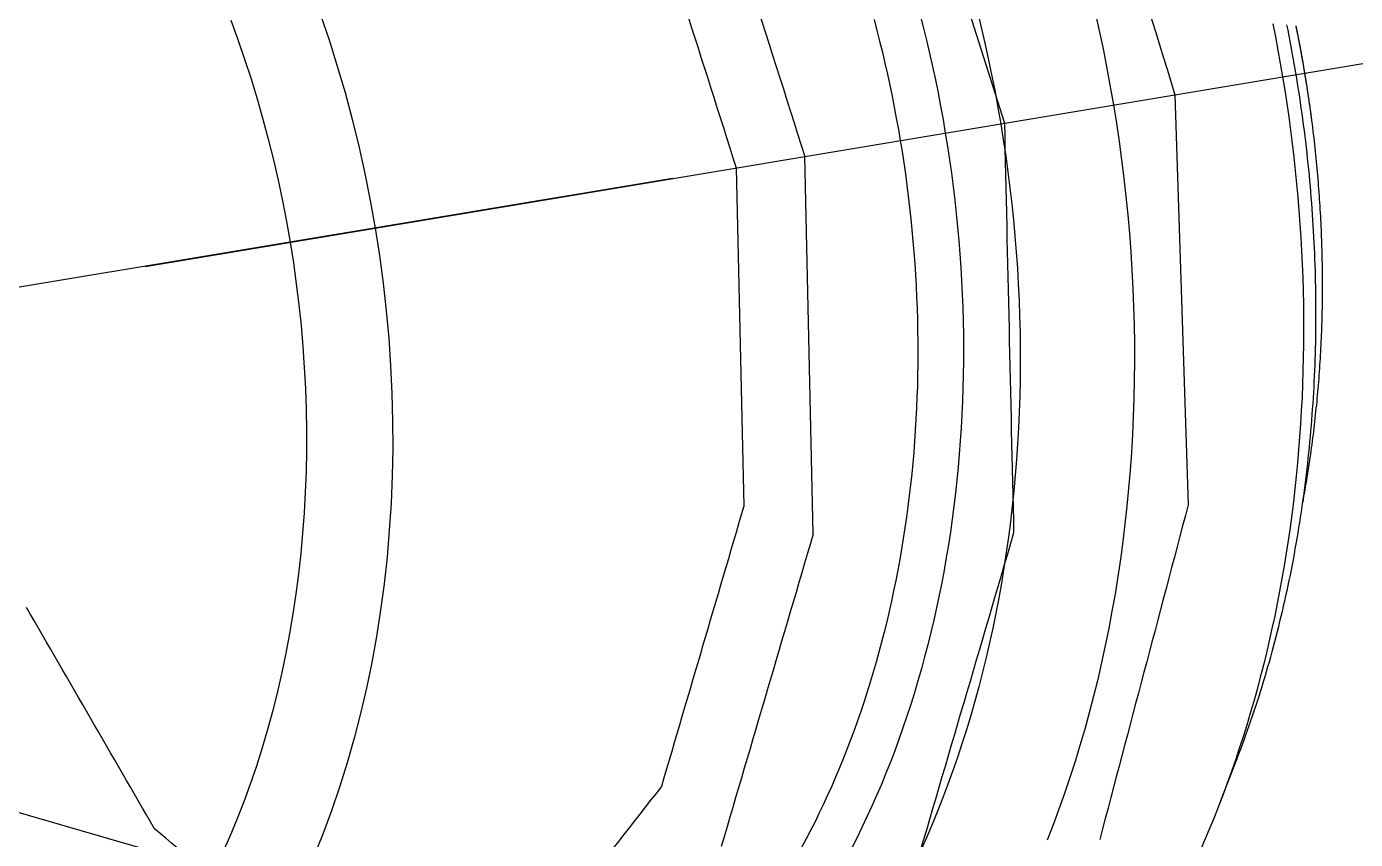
# Model space of a CAD drawing. Header units: metres. Extents: x -23 to 570, y -25 to 184.
# Drawn here: x 130.9352 to 130.97444, y 3.05954 to 3.08355 of the extents above; entities that cross this region are included whole.
import ezdxf

# ---------------------------------------------------------------- set-up
doc = ezdxf.new("R2010")
doc.units = ezdxf.units.M
doc.header["$LTSCALE"] = 0.1
doc.linetypes.add('DUPLEX SUPERIOR$0$11-DUO-ATC TORRE A$0$DASHDOT', pattern=[1, 0.5, -0.25, 0, -0.25])
doc.linetypes.add('DUPLEX SUPERIOR$0$DASHEDX2', pattern=[1.5, 1, -0.5])
for name, color, linetype in [('DUPLEX SUPERIOR$0$1', 232, 'DUPLEX SUPERIOR$0$DASHEDX2'), ('DUPLEX SUPERIOR$0$11-DUO-ATC TORRE A$0$GG-EX0210', 10, 'DUPLEX SUPERIOR$0$11-DUO-ATC TORRE A$0$DASHDOT'), ('DUPLEX SUPERIOR$0$11-DUO-ATC TORRE A$0$GG-SA0002', 2, 'Continuous'), ('DUPLEX SUPERIOR$0$4', 2, 'Continuous'), ('DUPLEX SUPERIOR$0$ARQ-HID', 7, 'Continuous'), ('DUPLEX SUPERIOR$0$ARQ-SIM', 1, 'Continuous')]:
    doc.layers.add(name, color=color, linetype=linetype)

# ---------------------------------------------------------------- blocks, each defined once
blk = doc.blocks.new('DUPLEX SUPERIOR$0$planta duplex inferior tipo 1')
at = {"layer": 'DUPLEX SUPERIOR$0$ARQ-SIM', "elevation": 0.000004}
blk.add_lwpolyline([(5.369925, 0.264908), (6.059969, 0.064908)], dxfattribs=at)
blk = doc.blocks.new('DUPLEX SUPERIOR$0$EST-LO-012-BAR-R00')
at = {"layer": 'DUPLEX SUPERIOR$0$4'}
h = blk.add_hatch(color=8, dxfattribs=at)
h.dxf.hatch_style = 1
h.paths.add_polyline_path([(-1094.500883, 35.997145), (-1113.500883, 35.997145), (-1113.500883, -14.002855), (-1094.500883, -14.002855)])
h.paths.add_polyline_path([(-786.000061, 35.997145), (-805.000061, 35.997145), (-805.000061, -14.002855), (-786.000061, -14.002855)])
h.paths.add_polyline_path([(-980.00031, -99.999277), (-993.00031, -99.999277), (-993.00031, -232), (-1239.500379, -232), (-1239.500379, -245), (-980.00031, -245)])
h.paths.add_polyline_path([(-980.00031, -396.003386), (-1239.500379, -396.003386), (-1239.500379, -409.003386), (-993.00031, -409.003386), (-993.00031, -541.004109), (-980.00031, -541.004109)])
h.paths.add_polyline_path([(-1534.999687, -396.002061), (-1547.999687, -396.002061), (-1547.999687, -566.99002), (-1534.999687, -566.99002), (-1534.999687, -458.002855), (-1532.999904, -458.002855), (-1532.999904, -445.003037), (-1534.999687, -445.003037)])
h.paths.add_polyline_path([(-2548.999343, 77.001566), (-2561.999343, 77.001566), (-2561.999343, -195.998214), (-2399.510997, -195.998214), (-2399.510997, -182.998214), (-2548.999343, -182.998214)], flags=17)
h.paths.add_polyline_path([(-2548.999822, -458.004942), (-2399.510997, -458.004942), (-2399.510997, -445.004942), (-2561.999822, -445.004942), (-2561.999822, -718.004952), (-2548.999822, -718.004952)], flags=17)
h.paths.add_polyline_path([(280.995777, -409.003386), (459.996043, -409.003386), (459.996043, -396.003386), (280.995777, -396.003386)])
h.paths.add_polyline_path([(1014.995404, -718.004952), (1027.995404, -718.004952), (1027.995404, -566.99002), (1014.995404, -566.99002)])
h.paths.add_polyline_path([(865.506331, -458.001482), (1012.995404, -458.001482), (1012.995404, -444.99002), (865.506331, -444.99002)])
h.paths.add_polyline_path([(865.506331, -196.001904), (1012.995156, -196.001904), (1012.995156, -183.00198), (865.506331, -183.00198)])
h.paths.add_polyline_path([(1014.995156, -74.001904), (1027.995156, -74.001904), (1027.995156, 77.000887), (1014.995156, 77.000887)])
h.paths.add_polyline_path([(280.995777, -245), (459.996043, -245), (459.996043, -232.000209), (280.995777, -232.000209)])
h.paths.add_polyline_path([(-57.501936, -245), (0, -245), (0, -225.996934), (-57.501936, -225.996934)])
h.paths.add_polyline_path([(-980.00031, -245), (-801.000061, -245), (-801.000061, -232), (-980.00031, -232)])
h.paths.add_polyline_path([(-980.00031, -409.003177), (-801.000061, -409.003177), (-801.000061, -395.999165), (-980.00031, -395.999165)])
h.paths.add_polyline_path([(-1547.999687, -74.000884), (-1534.999687, -74.000884), (-1534.999687, 77.000932), (-1547.999687, 77.000932)])
h.paths.add_polyline_path([(-1532.999687, -196.000349), (-1385.510847, -196.000349), (-1385.510847, -183.000531), (-1532.999687, -183.000531)])
h.paths.add_polyline_path([(-1547.999904, -718.004976), (-1534.999687, -718.004976), (-1534.999687, -566.99002), (-1547.999904, -566.99002)])
h.paths.add_polyline_path([(-1532.999904, -458.002855), (-1385.510832, -458.002855), (-1385.510832, -445.003037), (-1532.999904, -445.003037)])
h.paths.add_polyline_path([(-1548.000663, -396.002061), (-2253.500545, -396.002061), (-2253.500545, -409.001685), (-2008.001965, -409.001685), (-2008.001965, -540.996579), (-1995.001777, -540.996579), (-1995.001777, -409.00183), (-1548.000663, -409.00183)])
h.paths.add_polyline_path([(1245.999783, -327.001694), (1689.007686, -327.001694), (1689.007686, -314.001694), (1245.999783, -314.001694)])
h.paths.add_polyline_path([(-249.004459, -245.001553), (-236.004459, -245.001553), (-236.004459, -0.001553), (-249.004459, -0.001553)])
h.paths.add_polyline_path([(-1548.000446, -245.001325), (-1548.000446, -232.001024), (-1995.001965, -232.001024), (-1995.001965, -100.000624), (-2008.001965, -100.000624), (-2008.001965, -232.001325), (-2253.500545, -232.001325), (-2253.500545, -245.001325)])
h.paths.add_polyline_path([(-3223.007243, -327.001694), (-2779.99934, -327.001694), (-2779.99934, -314.001694), (-3223.007243, -314.001694)])
h.paths.add_polyline_path([(1015.01125, -327.001694), (1155.51125, -327.001694), (1155.51125, -314.001694), (1015.01125, -314.001694)])
h.paths.add_polyline_path([(-2689.510807, -327.001694), (-2549.010807, -327.001694), (-2549.010807, -314.001694), (-2689.510807, -314.001694)])
h.paths.add_polyline_path([(-3223.007243, -72.001699), (-3208.007243, -72.001699), (-3208.007243, -42.001699), (-3223.007243, -42.001699)])
h.paths.add_polyline_path([(-2962.007243, -72.001699), (-2947.007243, -72.001699), (-2947.007243, -42.001699), (-2962.007243, -42.001699)])
h.paths.add_polyline_path([(1413.007686, -72.001699), (1428.007686, -72.001699), (1428.007686, -42.001699), (1413.007686, -42.001699)])
h.paths.add_polyline_path([(1674.007686, -72.001699), (1689.007686, -72.001699), (1689.007686, -42.001699), (1674.007686, -42.001699)])
h.paths.add_polyline_path([(-3223.007243, -599.001687), (-3208.007243, -599.001687), (-3208.007243, -569.001687), (-3223.007243, -569.001687)])
h.paths.add_polyline_path([(-2962.007243, -599.001687), (-2947.007243, -599.001687), (-2947.007243, -569.001687), (-2962.007243, -569.001687)])
h.paths.add_polyline_path([(1413.007686, -599.001687), (1428.007686, -599.001687), (1428.007686, -569.001687), (1413.007686, -569.001687)])
h.paths.add_polyline_path([(1674.007686, -599.001687), (1689.007686, -599.001687), (1689.007686, -569.001687), (1674.007686, -569.001687)])
edge = h.paths.add_edge_path()
edge.add_line((-2399.510997, -445.004942), (-2561.999822, -445.004942))
edge.add_line((-2561.999822, -445.004942), (-2561.999822, -718.004952))
edge.add_line((-2561.999822, -718.004952), (-2548.999822, -718.004952))
edge.add_line((-2548.999822, -718.004952), (-2548.999822, -458.004942))
edge.add_line((-2548.999822, -458.004942), (-2399.510997, -458.004942))
edge.add_line((-2399.510997, -458.004942), (-2399.510997, -445.005172))
edge.add_line((-2561.999343, 77.001566), (-2561.999343, -195.998214))
edge.add_line((-2561.999343, -195.998214), (-2399.510997, -195.998214))
edge.add_line((-2399.510997, -195.998214), (-2399.510997, -182.998214))
edge.add_line((-2399.510997, -182.998214), (-2548.999343, -182.998214))
edge.add_line((-2548.999343, -182.998214), (-2548.999343, 77.001566))
edge.add_line((-2548.999343, 77.001566), (-2561.999822, 77.001566))
h.paths.add_polyline_path([(-1109.165788, -62.830897), (-1109.165788, -3.910365), (-1132.141572, -3.910365), (-1132.141572, -62.830897)], flags=9)
blk = doc.blocks.new('DUPLEX SUPERIOR$0$11-DUO-ATC TORRE A$0$Junção-invertida-Ji100x50l')
at = {"layer": 'DUPLEX SUPERIOR$0$11-DUO-ATC TORRE A$0$GG-EX0210'}
blk.add_line((0, 0.096301, -0.096301), (0, 0), dxfattribs=at)
at = {"layer": 'DUPLEX SUPERIOR$0$11-DUO-ATC TORRE A$0$GG-SA0002'}
for p, q in [((-0.004345, 0.114971), (-0.004446, 0.114959)), ((-0.004245, 0.114982), (-0.004345, 0.114971)), ((-0.004145, 0.114993), (-0.004245, 0.114982)), ((-0.004045, 0.115004), (-0.004145, 0.114993)), ((-0.003944, 0.115015), (-0.004045, 0.115004)), ((-0.003844, 0.115025), (-0.003944, 0.115015)), ((-0.003743, 0.115035), (-0.003844, 0.115025)), ((-0.003643, 0.115044), (-0.003743, 0.115035)), ((-0.003542, 0.115054), (-0.003643, 0.115044)), ((-0.003441, 0.115063), (-0.003542, 0.115054)), ((-0.003341, 0.115072), (-0.003441, 0.115063)), ((-0.00324, 0.115081), (-0.003341, 0.115072)), ((-0.003139, 0.115089), (-0.00324, 0.115081)), ((-0.003038, 0.115097), (-0.003139, 0.115089)), ((-0.002938, 0.115105), (-0.003038, 0.115097)), ((-0.002837, 0.115113), (-0.002938, 0.115105)), ((-0.002736, 0.11512), (-0.002837, 0.115113)), ((-0.002635, 0.115127), (-0.002736, 0.11512)), ((-0.002534, 0.115134), (-0.002635, 0.115127)), ((-0.002433, 0.11514), (-0.002534, 0.115134)), ((-0.002331, 0.115147), (-0.002433, 0.11514)), ((-0.00223, 0.115153), (-0.002331, 0.115147)), ((-0.002129, 0.115159), (-0.00223, 0.115153)), ((-0.002028, 0.115164), (-0.002129, 0.115159)), ((-0.001927, 0.115169), (-0.002028, 0.115164)), ((-0.001825, 0.115174), (-0.001927, 0.115169)), ((-0.001724, 0.115179), (-0.001825, 0.115174)), ((-0.001623, 0.115183), (-0.001724, 0.115179)), ((-0.001522, 0.115187), (-0.001623, 0.115183)), ((-0.00142, 0.115191), (-0.001522, 0.115187)), ((-0.001319, 0.115195), (-0.00142, 0.115191)), ((-0.001348, 0.115194), (-0.001373, 0.115193)), ((-0.001337, 0.115194), (-0.001348, 0.115194)), ((-0.001327, 0.115195), (-0.001337, 0.115194)), ((-0.001306, 0.115195), (-0.001327, 0.115195)), ((-0.001217, 0.115198), (-0.001319, 0.115195)), ((-0.001295, 0.115196), (-0.001306, 0.115195)), ((-0.001274, 0.115196), (-0.001295, 0.115196)), ((-0.001264, 0.115197), (-0.001274, 0.115196)), ((-0.001243, 0.115197), (-0.001264, 0.115197)), ((-0.001232, 0.115198), (-0.001243, 0.115197)), ((-0.001211, 0.115198), (-0.001232, 0.115198)), ((-0.001116, 0.115201), (-0.001217, 0.115198)), ((-0.001201, 0.115199), (-0.001211, 0.115198)), ((-0.00118, 0.115199), (-0.001201, 0.115199)), ((-0.001169, 0.1152), (-0.00118, 0.115199)), ((-0.001148, 0.1152), (-0.001169, 0.1152)), ((-0.001137, 0.115201), (-0.001148, 0.1152)), ((-0.001116, 0.115201), (-0.001137, 0.115201)), ((-0.001015, 0.115204), (-0.001116, 0.115201)), ((-0.001106, 0.115202), (-0.001116, 0.115201)), ((-0.001085, 0.115202), (-0.001106, 0.115202)), ((-0.001074, 0.115203), (-0.001085, 0.115202)), ((-0.001053, 0.115203), (-0.001074, 0.115203)), ((-0.001043, 0.115204), (-0.001053, 0.115203)), ((-0.001011, 0.115204), (-0.001043, 0.115204)), ((-0.000913, 0.115207), (-0.001015, 0.115204)), ((-0.001001, 0.115205), (-0.001011, 0.115204)), ((-0.000969, 0.115205), (-0.001001, 0.115205)), ((-0.000958, 0.115206), (-0.000969, 0.115205)), ((-0.000937, 0.115206), (-0.000958, 0.115206)), ((-0.000927, 0.115207), (-0.000937, 0.115206)), ((-0.000895, 0.115207), (-0.000927, 0.115207)), ((-0.000812, 0.115209), (-0.000913, 0.115207)), ((-0.000885, 0.115208), (-0.000895, 0.115207)), ((-0.000843, 0.115208), (-0.000885, 0.115208)), ((-0.000832, 0.115209), (-0.000843, 0.115208)), ((-0.000801, 0.115209), (-0.000832, 0.115209)), ((-0.00071, 0.115211), (-0.000812, 0.115209)), ((-0.00079, 0.11521), (-0.000801, 0.115209)), ((-0.000748, 0.11521), (-0.00079, 0.11521)), ((-0.000737, 0.115211), (-0.000748, 0.11521)), ((-0.000695, 0.115211), (-0.000737, 0.115211)), ((-0.000609, 0.115213), (-0.00071, 0.115211)), ((-0.000685, 0.115212), (-0.000695, 0.115211)), ((-0.000643, 0.115212), (-0.000685, 0.115212)), ((-0.000632, 0.115213), (-0.000643, 0.115212)), ((-0.000579, 0.115213), (-0.000632, 0.115213)), ((-0.000507, 0.115214), (-0.000609, 0.115213)), ((-0.000569, 0.115214), (-0.000579, 0.115213)), ((-0.000506, 0.115214), (-0.000569, 0.115214)), ((-0.000406, 0.115215), (-0.000507, 0.115214)), ((-0.000495, 0.115215), (-0.000506, 0.115214)), ((-0.000432, 0.115215), (-0.000495, 0.115215)), ((-0.000421, 0.115216), (-0.000432, 0.115215)), ((-0.000327, 0.115216), (-0.000421, 0.115216)), ((-0.000304, 0.115216), (-0.000406, 0.115215)), ((-0.000316, 0.115217), (-0.000327, 0.115216)), ((0.000316, 0.115217), (-0.000316, 0.115217)), ((-0.000203, 0.115217), (-0.000304, 0.115216)), ((-0.000169, 0.115218), (-0.000179, 0.115217)), ((0.000169, 0.115218), (-0.000169, 0.115218)), ((0.000179, 0.115217), (0.000169, 0.115218)), ((0.000304, 0.115216), (0.000203, 0.115217)), ((0.000406, 0.115215), (0.000304, 0.115216)), ((0.000327, 0.115216), (0.000316, 0.115217)), ((0.000421, 0.115216), (0.000327, 0.115216)), ((0.000507, 0.115214), (0.000406, 0.115215)), ((0.000432, 0.115215), (0.000421, 0.115216)), ((0.000495, 0.115215), (0.000432, 0.115215)), ((0.000506, 0.115214), (0.000495, 0.115215)), ((0.000569, 0.115214), (0.000506, 0.115214)), ((0.000609, 0.115213), (0.000507, 0.115214)), ((0.000579, 0.115213), (0.000569, 0.115214)), ((0.000632, 0.115213), (0.000579, 0.115213)), ((0.00071, 0.115211), (0.000609, 0.115213)), ((0.000643, 0.115212), (0.000632, 0.115213)), ((0.000685, 0.115212), (0.000643, 0.115212)), ((0.000695, 0.115211), (0.000685, 0.115212)), ((0.000737, 0.115211), (0.000695, 0.115211)), ((0.000812, 0.115209), (0.00071, 0.115211)), ((0.000748, 0.11521), (0.000737, 0.115211)), ((0.00079, 0.11521), (0.000748, 0.11521)), ((0.000801, 0.115209), (0.00079, 0.11521)), ((0.000832, 0.115209), (0.000801, 0.115209)), ((0.000913, 0.115207), (0.000812, 0.115209)), ((0.000843, 0.115208), (0.000832, 0.115209)), ((0.000885, 0.115208), (0.000843, 0.115208)), ((0.000895, 0.115207), (0.000885, 0.115208)), ((0.000927, 0.115207), (0.000895, 0.115207)), ((0.001015, 0.115204), (0.000913, 0.115207)), ((0.000937, 0.115206), (0.000927, 0.115207)), ((0.000958, 0.115206), (0.000937, 0.115206)), ((0.000969, 0.115205), (0.000958, 0.115206)), ((0.001001, 0.115205), (0.000969, 0.115205)), ((0.001011, 0.115204), (0.001001, 0.115205)), ((0.001043, 0.115204), (0.001011, 0.115204)), ((0.001116, 0.115201), (0.001015, 0.115204)), ((0.001053, 0.115203), (0.001043, 0.115204)), ((0.001074, 0.115203), (0.001053, 0.115203)), ((0.001085, 0.115202), (0.001074, 0.115203)), ((0.001106, 0.115202), (0.001085, 0.115202)), ((0.001116, 0.115201), (0.001106, 0.115202)), ((0.001217, 0.115198), (0.001116, 0.115201)), ((0.001137, 0.115201), (0.001116, 0.115201)), ((0.001148, 0.1152), (0.001137, 0.115201)), ((0.001169, 0.1152), (0.001148, 0.1152)), ((0.00118, 0.115199), (0.001169, 0.1152)), ((0.001201, 0.115199), (0.00118, 0.115199)), ((0.001211, 0.115198), (0.001201, 0.115199)), ((0.001232, 0.115198), (0.001211, 0.115198)), ((0.001319, 0.115195), (0.001217, 0.115198)), ((0.001243, 0.115197), (0.001232, 0.115198)), ((0.001264, 0.115197), (0.001243, 0.115197)), ((0.001274, 0.115196), (0.001264, 0.115197)), ((0.001295, 0.115196), (0.001274, 0.115196)), ((0.001306, 0.115195), (0.001295, 0.115196)), ((0.001327, 0.115195), (0.001306, 0.115195)), ((0.00142, 0.115191), (0.001319, 0.115195)), ((0.001337, 0.115194), (0.001327, 0.115195)), ((0.001348, 0.115194), (0.001337, 0.115194)), ((0.001348, 0.115194), (0.001373, 0.115193)), ((-0.006926, 0.114585), (-0.007024, 0.114566)), ((-0.006828, 0.114603), (-0.006926, 0.114585)), ((-0.00673, 0.114621), (-0.006828, 0.114603)), ((-0.006631, 0.114638), (-0.00673, 0.114621)), ((-0.006533, 0.114656), (-0.006631, 0.114638)), ((-0.006434, 0.114673), (-0.006533, 0.114656)), ((-0.006335, 0.114689), (-0.006434, 0.114673)), ((-0.006237, 0.114706), (-0.006335, 0.114689)), ((-0.006138, 0.114722), (-0.006237, 0.114706)), ((-0.006039, 0.114738), (-0.006138, 0.114722)), ((-0.00594, 0.114754), (-0.006039, 0.114738)), ((-0.005841, 0.11477), (-0.00594, 0.114754)), ((-0.005742, 0.114785), (-0.005841, 0.11477)), ((-0.005635, 0.114585), (-0.005798, 0.114563)), ((-0.005642, 0.1148), (-0.005742, 0.114785)), ((-0.005543, 0.114815), (-0.005642, 0.1148)), ((-0.005471, 0.114607), (-0.005635, 0.114585)), ((-0.005444, 0.114829), (-0.005543, 0.114815)), ((-0.005307, 0.114627), (-0.005471, 0.114607)), ((-0.005344, 0.114843), (-0.005444, 0.114829)), ((-0.005245, 0.114857), (-0.005344, 0.114843)), ((-0.005142, 0.114648), (-0.005307, 0.114627)), ((-0.005145, 0.114871), (-0.005245, 0.114857)), ((-0.005045, 0.114884), (-0.005145, 0.114871)), ((-0.004978, 0.114667), (-0.005142, 0.114648)), ((-0.004946, 0.114897), (-0.005045, 0.114884)), ((-0.004814, 0.114686), (-0.004978, 0.114667)), ((-0.004846, 0.11491), (-0.004946, 0.114897)), ((-0.004746, 0.114923), (-0.004846, 0.11491)), ((-0.004649, 0.114704), (-0.004814, 0.114686)), ((-0.004646, 0.114935), (-0.004746, 0.114923)), ((-0.004484, 0.114722), (-0.004649, 0.114704)), ((-0.004546, 0.114947), (-0.004646, 0.114935)), ((-0.004446, 0.114959), (-0.004546, 0.114947)), ((-0.004319, 0.114739), (-0.004484, 0.114722)), ((-0.004154, 0.114755), (-0.004319, 0.114739)), ((-0.003989, 0.114771), (-0.004154, 0.114755)), ((-0.003824, 0.114786), (-0.003989, 0.114771)), ((-0.003658, 0.1148), (-0.003824, 0.114786)), ((-0.003493, 0.114814), (-0.003658, 0.1148)), ((-0.003327, 0.114827), (-0.003493, 0.114814)), ((-0.003161, 0.114839), (-0.003327, 0.114827)), ((-0.002995, 0.114851), (-0.003161, 0.114839)), ((-0.002829, 0.114862), (-0.002995, 0.114851)), ((-0.002663, 0.114873), (-0.002829, 0.114862)), ((-0.002497, 0.114883), (-0.002663, 0.114873)), ((-0.002331, 0.114892), (-0.002497, 0.114883)), ((-0.002165, 0.114901), (-0.002331, 0.114892)), ((-0.001999, 0.114909), (-0.002165, 0.114901)), ((-0.001832, 0.114916), (-0.001999, 0.114909)), ((-0.001666, 0.114923), (-0.001832, 0.114916)), ((-0.001499, 0.114929), (-0.001666, 0.114923)), ((-0.001333, 0.114934), (-0.001499, 0.114929)), ((-0.001166, 0.114939), (-0.001333, 0.114934)), ((-0.001, 0.114943), (-0.001166, 0.114939)), ((-0.000833, 0.114947), (-0.001, 0.114943)), ((-0.000667, 0.11495), (-0.000833, 0.114947)), ((-0.0005, 0.114952), (-0.000667, 0.11495)), ((-0.000333, 0.114954), (-0.0005, 0.114952)), ((-0.000167, 0.114955), (-0.000333, 0.114954)), ((0.000167, 0.114955), (-0.000167, 0.114955)), ((0.000333, 0.114954), (0.000167, 0.114955)), ((0.0005, 0.114952), (0.000333, 0.114954)), ((0.000667, 0.11495), (0.0005, 0.114952)), ((0.000833, 0.114947), (0.000667, 0.11495)), ((0.001, 0.114943), (0.000833, 0.114947)), ((0.001166, 0.114939), (0.001, 0.114943)), ((0.001333, 0.114934), (0.001166, 0.114939)), ((0.001499, 0.114929), (0.001333, 0.114934)), ((-0.008772, 0.114192), (-0.008868, 0.114169)), ((-0.008676, 0.114215), (-0.008772, 0.114192)), ((-0.00858, 0.114237), (-0.008676, 0.114215)), ((-0.008483, 0.11426), (-0.00858, 0.114237)), ((-0.008387, 0.114282), (-0.008483, 0.11426)), ((-0.00829, 0.114304), (-0.008387, 0.114282)), ((-0.008193, 0.114326), (-0.00829, 0.114304)), ((-0.008071, 0.11419), (-0.008231, 0.114159)), ((-0.008097, 0.114347), (-0.008193, 0.114326)), ((-0.008, 0.114368), (-0.008097, 0.114347)), ((-0.00791, 0.114221), (-0.008071, 0.11419)), ((-0.007903, 0.114389), (-0.008, 0.114368)), ((-0.007749, 0.114251), (-0.00791, 0.114221)), ((-0.007805, 0.11441), (-0.007903, 0.114389)), ((-0.007708, 0.11443), (-0.007805, 0.11441)), ((-0.007587, 0.11428), (-0.007749, 0.114251)), ((-0.007611, 0.114451), (-0.007708, 0.11443)), ((-0.007513, 0.114471), (-0.007611, 0.114451)), ((-0.007426, 0.114309), (-0.007587, 0.11428)), ((-0.007416, 0.11449), (-0.007513, 0.114471)), ((-0.007264, 0.114337), (-0.007426, 0.114309)), ((-0.007318, 0.11451), (-0.007416, 0.11449)), ((-0.00722, 0.114529), (-0.007318, 0.11451)), ((-0.007102, 0.114365), (-0.007264, 0.114337)), ((-0.007122, 0.114548), (-0.00722, 0.114529)), ((-0.007024, 0.114566), (-0.007122, 0.114548)), ((-0.00694, 0.114392), (-0.007102, 0.114365)), ((-0.006777, 0.114418), (-0.00694, 0.114392)), ((-0.006615, 0.114444), (-0.006777, 0.114418)), ((-0.006452, 0.114469), (-0.006615, 0.114444)), ((-0.006289, 0.114494), (-0.006452, 0.114469)), ((-0.006125, 0.114518), (-0.006289, 0.114494)), ((-0.005962, 0.114541), (-0.006125, 0.114518)), ((-0.005798, 0.114563), (-0.005962, 0.114541)), ((-0.005556, 0.114219), (-0.005949, 0.114169)), ((-0.005163, 0.114266), (-0.005556, 0.114219)), ((-0.004769, 0.114309), (-0.005163, 0.114266)), ((-0.004374, 0.114348), (-0.004769, 0.114309)), ((-0.003978, 0.114385), (-0.004374, 0.114348)), ((-0.003582, 0.114418), (-0.003978, 0.114385)), ((-0.003186, 0.114447), (-0.003582, 0.114418)), ((-0.002788, 0.114473), (-0.003186, 0.114447)), ((-0.002391, 0.114495), (-0.002788, 0.114473)), ((-0.001993, 0.114514), (-0.002391, 0.114495)), ((-0.001595, 0.11453), (-0.001993, 0.114514)), ((-0.001196, 0.114542), (-0.001595, 0.11453)), ((-0.000798, 0.114551), (-0.001196, 0.114542)), ((-0.000399, 0.114556), (-0.000798, 0.114551)), ((0, 0.114558), (-0.000399, 0.114556)), ((0.000399, 0.114556), (0, 0.114558)), ((0.000798, 0.114551), (0.000399, 0.114556)), ((0.001196, 0.114542), (0.000798, 0.114551)), ((0.001595, 0.11453), (0.001196, 0.114542)), ((-0.010293, 0.11379), (-0.010387, 0.113763)), ((-0.010199, 0.113817), (-0.010293, 0.11379)), ((-0.010105, 0.113844), (-0.010199, 0.113817)), ((-0.010011, 0.11387), (-0.010105, 0.113844)), ((-0.009916, 0.113896), (-0.010011, 0.11387)), ((-0.009824, 0.113811), (-0.009982, 0.113773)), ((-0.009821, 0.113922), (-0.009916, 0.113896)), ((-0.009666, 0.113849), (-0.009824, 0.113811)), ((-0.009727, 0.113948), (-0.009821, 0.113922)), ((-0.009632, 0.113974), (-0.009727, 0.113948)), ((-0.009508, 0.113886), (-0.009666, 0.113849)), ((-0.009537, 0.113999), (-0.009632, 0.113974)), ((-0.009442, 0.114024), (-0.009537, 0.113999)), ((-0.009349, 0.113922), (-0.009508, 0.113886)), ((-0.009346, 0.114049), (-0.009442, 0.114024)), ((-0.00919, 0.113958), (-0.009349, 0.113922)), ((-0.009251, 0.114073), (-0.009346, 0.114049)), ((-0.009156, 0.114097), (-0.009251, 0.114073)), ((-0.009031, 0.113993), (-0.00919, 0.113958)), ((-0.00906, 0.114121), (-0.009156, 0.114097)), ((-0.008964, 0.114145), (-0.00906, 0.114121)), ((-0.008872, 0.114027), (-0.009031, 0.113993)), ((-0.008868, 0.114169), (-0.008964, 0.114145)), ((-0.008712, 0.114061), (-0.008872, 0.114027)), ((-0.008552, 0.114094), (-0.008712, 0.114061)), ((-0.008283, 0.113799), (-0.008668, 0.113725)), ((-0.008392, 0.114127), (-0.008552, 0.114094)), ((-0.008231, 0.114159), (-0.008392, 0.114127)), ((-0.007897, 0.113869), (-0.008283, 0.113799)), ((-0.007509, 0.113936), (-0.007897, 0.113869)), ((-0.007121, 0.113999), (-0.007509, 0.113936)), ((-0.006731, 0.114059), (-0.007121, 0.113999)), ((-0.00634, 0.114116), (-0.006731, 0.114059)), ((-0.005949, 0.114169), (-0.00634, 0.114116)), ((-0.011502, 0.113417), (-0.011594, 0.113386)), ((-0.011387, 0.113403), (-0.011542, 0.113359)), ((-0.01141, 0.113447), (-0.011502, 0.113417)), ((-0.011318, 0.113477), (-0.01141, 0.113447)), ((-0.011233, 0.113447), (-0.011387, 0.113403)), ((-0.011225, 0.113507), (-0.011318, 0.113477)), ((-0.011077, 0.11349), (-0.011233, 0.113447)), ((-0.011133, 0.113536), (-0.011225, 0.113507)), ((-0.01104, 0.113565), (-0.011133, 0.113536)), ((-0.010922, 0.113532), (-0.011077, 0.11349)), ((-0.010947, 0.113594), (-0.01104, 0.113565)), ((-0.010854, 0.113623), (-0.010947, 0.113594)), ((-0.010766, 0.113574), (-0.010922, 0.113532)), ((-0.010761, 0.113651), (-0.010854, 0.113623)), ((-0.01061, 0.113615), (-0.010766, 0.113574)), ((-0.010668, 0.11368), (-0.010761, 0.113651)), ((-0.010574, 0.113707), (-0.010668, 0.11368)), ((-0.010453, 0.113655), (-0.01061, 0.113615)), ((-0.010481, 0.113735), (-0.010574, 0.113707)), ((-0.010195, 0.113398), (-0.010573, 0.113308)), ((-0.010387, 0.113763), (-0.010481, 0.113735)), ((-0.010296, 0.113695), (-0.010453, 0.113655)), ((-0.010139, 0.113735), (-0.010296, 0.113695)), ((-0.009815, 0.113484), (-0.010195, 0.113398)), ((-0.009982, 0.113773), (-0.010139, 0.113735)), ((-0.009434, 0.113568), (-0.009815, 0.113484)), ((-0.009052, 0.113648), (-0.009434, 0.113568)), ((-0.008668, 0.113725), (-0.009052, 0.113648)), ((-0.012614, 0.113034), (-0.012766, 0.112985)), ((-0.012462, 0.113082), (-0.012614, 0.113034)), ((-0.012414, 0.113102), (-0.012504, 0.113069)), ((-0.01231, 0.11313), (-0.012462, 0.113082)), ((-0.012324, 0.113134), (-0.012414, 0.113102)), ((-0.012233, 0.113167), (-0.012324, 0.113134)), ((-0.012157, 0.113177), (-0.01231, 0.11313)), ((-0.012142, 0.113199), (-0.012233, 0.113167)), ((-0.012004, 0.113223), (-0.012157, 0.113177)), ((-0.012051, 0.113231), (-0.012142, 0.113199)), ((-0.011697, 0.113018), (-0.012068, 0.112915)), ((-0.01196, 0.113262), (-0.012051, 0.113231)), ((-0.01185, 0.113269), (-0.012004, 0.113223)), ((-0.011869, 0.113294), (-0.01196, 0.113262)), ((-0.011777, 0.113325), (-0.011869, 0.113294)), ((-0.011696, 0.113315), (-0.01185, 0.113269)), ((-0.011686, 0.113356), (-0.011777, 0.113325)), ((-0.011324, 0.113118), (-0.011697, 0.113018)), ((-0.011542, 0.113359), (-0.011696, 0.113315)), ((-0.011594, 0.113386), (-0.011686, 0.113356)), ((-0.010949, 0.113214), (-0.011324, 0.113118)), ((-0.010573, 0.113308), (-0.010949, 0.113214)), ((-0.013817, 0.112627), (-0.013966, 0.112574)), ((-0.013668, 0.11268), (-0.013817, 0.112627)), ((-0.013519, 0.112733), (-0.013668, 0.11268)), ((-0.013369, 0.112784), (-0.013519, 0.112733)), ((-0.013219, 0.112835), (-0.013369, 0.112784)), ((-0.013068, 0.112886), (-0.013219, 0.112835)), ((-0.012805, 0.112699), (-0.01317, 0.112586)), ((-0.012917, 0.112936), (-0.013068, 0.112886)), ((-0.012766, 0.112985), (-0.012917, 0.112936)), ((-0.012437, 0.112808), (-0.012805, 0.112699)), ((-0.012068, 0.112915), (-0.012437, 0.112808)), ((-0.014848, 0.112242), (-0.014994, 0.112184)), ((-0.014702, 0.112298), (-0.014848, 0.112242)), ((-0.014556, 0.112355), (-0.014702, 0.112298)), ((-0.014255, 0.112229), (-0.014612, 0.112104)), ((-0.014409, 0.11241), (-0.014556, 0.112355)), ((-0.014262, 0.112465), (-0.014409, 0.11241)), ((-0.014114, 0.11252), (-0.014262, 0.112465)), ((-0.013895, 0.112351), (-0.014255, 0.112229)), ((-0.013966, 0.112574), (-0.014114, 0.11252)), ((-0.013534, 0.11247), (-0.013895, 0.112351)), ((-0.01317, 0.112586), (-0.013534, 0.11247)), ((-0.015858, 0.111828), (-0.016, 0.111767)), ((-0.015715, 0.111889), (-0.015858, 0.111828)), ((-0.015572, 0.111949), (-0.015715, 0.111889)), ((-0.01532, 0.111844), (-0.015671, 0.11171)), ((-0.015428, 0.112009), (-0.015572, 0.111949)), ((-0.015284, 0.112068), (-0.015428, 0.112009)), ((-0.014967, 0.111975), (-0.01532, 0.111844)), ((-0.015139, 0.112126), (-0.015284, 0.112068)), ((-0.014994, 0.112184), (-0.015139, 0.112126)), ((-0.014612, 0.112104), (-0.014967, 0.111975)), ((-0.016705, 0.111452), (-0.016845, 0.111388)), ((-0.016365, 0.111432), (-0.016708, 0.111288)), ((-0.016565, 0.111516), (-0.016705, 0.111452)), ((-0.016425, 0.11158), (-0.016565, 0.111516)), ((-0.016284, 0.111643), (-0.016425, 0.11158)), ((-0.016019, 0.111572), (-0.016365, 0.111432)), ((-0.016142, 0.111705), (-0.016284, 0.111643)), ((-0.016, 0.111767), (-0.016142, 0.111705)), ((-0.015671, 0.11171), (-0.016019, 0.111572)), ((-0.017534, 0.111057), (-0.017671, 0.11099)), ((-0.017398, 0.111125), (-0.017534, 0.111057)), ((-0.01726, 0.111191), (-0.017398, 0.111125)), ((-0.017049, 0.111142), (-0.017387, 0.110992)), ((-0.017122, 0.111257), (-0.01726, 0.111191)), ((-0.016984, 0.111323), (-0.017122, 0.111257)), ((-0.016708, 0.111288), (-0.017049, 0.111142)), ((-0.016845, 0.111388), (-0.016984, 0.111323)), ((-0.018056, 0.110685), (-0.018386, 0.110526)), ((-0.018211, 0.110714), (-0.018345, 0.110643)), ((-0.018077, 0.110784), (-0.018211, 0.110714)), ((-0.017942, 0.110853), (-0.018077, 0.110784)), ((-0.017723, 0.11084), (-0.018056, 0.110685)), ((-0.017807, 0.110922), (-0.017942, 0.110853)), ((-0.017671, 0.11099), (-0.017807, 0.110922)), ((-0.017387, 0.110992), (-0.017723, 0.11084)), ((-0.019006, 0.110284), (-0.019136, 0.110211)), ((-0.018714, 0.110365), (-0.019038, 0.110202)), ((-0.018875, 0.110357), (-0.019006, 0.110284)), ((-0.018743, 0.110429), (-0.018875, 0.110357)), ((-0.018611, 0.110501), (-0.018743, 0.110429)), ((-0.018386, 0.110526), (-0.018714, 0.110365)), ((-0.018478, 0.110573), (-0.018611, 0.110501)), ((-0.018345, 0.110643), (-0.018478, 0.110573)), ((-0.019653, 0.109913), (-0.020841, 0.10921)), ((-0.019679, 0.109866), (-0.019995, 0.109694)), ((-0.01936, 0.110035), (-0.019679, 0.109866)), ((-0.019524, 0.109988), (-0.019653, 0.109913)), ((-0.019396, 0.110063), (-0.019524, 0.109988)), ((-0.019266, 0.110137), (-0.019396, 0.110063)), ((-0.019038, 0.110202), (-0.01936, 0.110035)), ((-0.019136, 0.110211), (-0.019266, 0.110137)), ((-0.020308, 0.109519), (-0.020618, 0.109341)), ((-0.019995, 0.109694), (-0.020308, 0.109519)), ((-0.001639, 0.109467), (-0.002185, 0.109444)), ((-0.001093, 0.109483), (-0.001639, 0.109467)), ((-0.000547, 0.109493), (-0.001093, 0.109483)), ((0, 0.109496), (-0.000547, 0.109493)), ((0.000547, 0.109493), (0, 0.109496)), ((0.001093, 0.109483), (0.000547, 0.109493)), ((0.001639, 0.109467), (0.001093, 0.109483)), ((0.002185, 0.109444), (0.001639, 0.109467)), ((-0.020924, 0.109161), (-0.021228, 0.108978)), ((-0.020618, 0.109341), (-0.020924, 0.109161)), ((-0.005978, 0.109104), (-0.006515, 0.10903)), ((-0.00544, 0.109172), (-0.005978, 0.109104)), ((-0.004901, 0.109233), (-0.00544, 0.109172)), ((-0.00436, 0.109288), (-0.004901, 0.109233)), ((-0.003817, 0.109337), (-0.00436, 0.109288)), ((-0.003274, 0.109379), (-0.003817, 0.109337)), ((-0.00273, 0.109415), (-0.003274, 0.109379)), ((-0.002185, 0.109444), (-0.00273, 0.109415)), ((0.00273, 0.109415), (0.002185, 0.109444)), ((-0.021528, 0.108792), (-0.021826, 0.108604)), ((-0.021228, 0.108978), (-0.021528, 0.108792)), ((-0.008112, 0.108769), (-0.00864, 0.108669)), ((-0.007582, 0.108862), (-0.008112, 0.108769)), ((-0.007049, 0.108949), (-0.007582, 0.108862)), ((-0.006515, 0.10903), (-0.007049, 0.108949)), ((-0.021826, 0.108604), (-0.022119, 0.108414)), ((-0.010209, 0.108333), (-0.010727, 0.108208)), ((-0.009689, 0.108451), (-0.010209, 0.108333)), ((-0.009166, 0.108563), (-0.009689, 0.108451)), ((-0.00864, 0.108669), (-0.009166, 0.108563)), ((-0.011753, 0.107941), (-0.012261, 0.107798)), ((-0.011241, 0.108077), (-0.011753, 0.107941)), ((-0.010727, 0.108208), (-0.011241, 0.108077)), ((-0.012765, 0.107649), (-0.013266, 0.107494)), ((-0.012261, 0.107798), (-0.012765, 0.107649)), ((-0.014256, 0.107167), (-0.014745, 0.106995)), ((-0.013763, 0.107334), (-0.014256, 0.107167)), ((-0.013266, 0.107494), (-0.013763, 0.107334)), ((-0.01523, 0.106816), (-0.015711, 0.106632)), ((-0.014745, 0.106995), (-0.01523, 0.106816)), ((-0.016187, 0.106443), (-0.016659, 0.106247)), ((-0.015711, 0.106632), (-0.016187, 0.106443)), ((-0.017126, 0.106046), (-0.017588, 0.10584)), ((-0.016659, 0.106247), (-0.017126, 0.106046)), ((-0.003815, 0.10595), (-0.004289, 0.105905)), ((-0.00334, 0.10599), (-0.003815, 0.10595)), ((-0.002864, 0.106025), (-0.00334, 0.10599)), ((-0.002388, 0.106054), (-0.002864, 0.106025)), ((-0.001911, 0.106078), (-0.002388, 0.106054)), ((-0.001434, 0.106097), (-0.001911, 0.106078)), ((-0.000956, 0.106111), (-0.001434, 0.106097)), ((-0.000478, 0.106119), (-0.000956, 0.106111)), ((0, 0.106121), (-0.000478, 0.106119)), ((0.000478, 0.106119), (0, 0.106121)), ((0.000956, 0.106111), (0.000478, 0.106119)), ((0.001434, 0.106097), (0.000956, 0.106111)), ((0.001911, 0.106078), (0.001434, 0.106097)), ((0.002388, 0.106054), (0.001911, 0.106078)), ((0.002864, 0.106025), (0.002388, 0.106054)), ((0.00334, 0.10599), (0.002864, 0.106025)), ((-0.018045, 0.105628), (-0.018497, 0.105411)), ((-0.017588, 0.10584), (-0.018045, 0.105628)), ((-0.006639, 0.105599), (-0.007105, 0.105522)), ((-0.006172, 0.105671), (-0.006639, 0.105599)), ((-0.005703, 0.105737), (-0.006172, 0.105671)), ((-0.005233, 0.105798), (-0.005703, 0.105737)), ((-0.004761, 0.105854), (-0.005233, 0.105798)), ((-0.004289, 0.105905), (-0.004761, 0.105854)), ((-0.018944, 0.105188), (-0.019385, 0.10496)), ((-0.018497, 0.105411), (-0.018944, 0.105188)), ((-0.008948, 0.105163), (-0.009404, 0.10506)), ((-0.00849, 0.10526), (-0.008948, 0.105163)), ((-0.008031, 0.105353), (-0.00849, 0.10526)), ((-0.007569, 0.10544), (-0.008031, 0.105353)), ((-0.007105, 0.105522), (-0.007569, 0.10544)), ((-0.019385, 0.10496), (-0.019821, 0.104727)), ((-0.010308, 0.10484), (-0.010756, 0.104722)), ((-0.009857, 0.104952), (-0.010308, 0.10484)), ((-0.009404, 0.10506), (-0.009857, 0.104952)), ((-0.020252, 0.104489), (-0.020676, 0.104245)), ((-0.019821, 0.104727), (-0.020252, 0.104489)), ((-0.011644, 0.104471), (-0.012084, 0.104338)), ((-0.011201, 0.104599), (-0.011644, 0.104471)), ((-0.010756, 0.104722), (-0.011201, 0.104599)), ((-0.0024, 0.104391), (-0.002799, 0.104365)), ((-0.002001, 0.104414), (-0.0024, 0.104391)), ((-0.001601, 0.104432), (-0.002001, 0.104414)), ((-0.001201, 0.104446), (-0.001601, 0.104432)), ((-0.000801, 0.104456), (-0.001201, 0.104446)), ((-0.0004, 0.104462), (-0.000801, 0.104456)), ((0, 0.104464), (-0.0004, 0.104462)), ((0.0004, 0.104462), (0, 0.104464)), ((0.000801, 0.104456), (0.0004, 0.104462)), ((0.001201, 0.104446), (0.000801, 0.104456)), ((0.001601, 0.104432), (0.001201, 0.104446)), ((0.002001, 0.104414), (0.001601, 0.104432)), ((0.0024, 0.104391), (0.002001, 0.104414)), ((0.002799, 0.104365), (0.0024, 0.104391)), ((-0.020676, 0.104245), (-0.021095, 0.103997)), ((-0.012954, 0.104058), (-0.013384, 0.103911)), ((-0.01252, 0.104201), (-0.012954, 0.104058)), ((-0.012084, 0.104338), (-0.01252, 0.104201)), ((-0.005961, 0.104011), (-0.006352, 0.103949)), ((-0.005569, 0.104069), (-0.005961, 0.104011)), ((-0.005176, 0.104124), (-0.005569, 0.104069)), ((-0.004782, 0.104174), (-0.005176, 0.104124)), ((-0.004387, 0.10422), (-0.004782, 0.104174)), ((-0.003991, 0.104262), (-0.004387, 0.10422)), ((-0.003594, 0.104301), (-0.003991, 0.104262)), ((-0.003197, 0.104335), (-0.003594, 0.104301)), ((-0.002799, 0.104365), (-0.003197, 0.104335)), ((0.003197, 0.104335), (0.002799, 0.104365)), ((0.003594, 0.104301), (0.003197, 0.104335)), ((-0.014235, 0.103602), (-0.014655, 0.10344)), ((-0.013811, 0.103759), (-0.014235, 0.103602)), ((-0.013384, 0.103911), (-0.013811, 0.103759)), ((-0.007901, 0.103661), (-0.008284, 0.10358)), ((-0.007516, 0.103739), (-0.007901, 0.103661)), ((-0.007129, 0.103813), (-0.007516, 0.103739)), ((-0.006741, 0.103883), (-0.007129, 0.103813)), ((-0.006352, 0.103949), (-0.006741, 0.103883)), ((-0.015071, 0.103274), (-0.015483, 0.103103)), ((-0.014655, 0.10344), (-0.015071, 0.103274)), ((-0.0098, 0.103215), (-0.010175, 0.103114)), ((-0.009424, 0.103312), (-0.0098, 0.103215)), ((-0.009046, 0.103405), (-0.009424, 0.103312)), ((-0.008666, 0.103494), (-0.009046, 0.103405)), ((-0.008284, 0.10358), (-0.008666, 0.103494)), ((-0.015892, 0.102928), (-0.016297, 0.102747)), ((-0.015483, 0.103103), (-0.015892, 0.102928)), ((-0.010917, 0.102901), (-0.011285, 0.102789)), ((-0.010547, 0.103009), (-0.010917, 0.102901)), ((-0.010175, 0.103114), (-0.010547, 0.103009)), ((-0.004642, 0.102832), (-0.00497, 0.10279)), ((-0.004313, 0.10287), (-0.004642, 0.102832)), ((-0.003984, 0.102906), (-0.004313, 0.10287)), ((-0.003654, 0.10294), (-0.003984, 0.102906)), ((-0.003323, 0.10297), (-0.003654, 0.10294)), ((-0.002993, 0.102997), (-0.003323, 0.10297)), ((-0.002661, 0.103022), (-0.002993, 0.102997)), ((-0.002329, 0.103043), (-0.002661, 0.103022)), ((-0.001997, 0.103062), (-0.002329, 0.103043)), ((-0.001665, 0.103078), (-0.001997, 0.103062)), ((-0.001332, 0.103091), (-0.001665, 0.103078)), ((-0.000999, 0.103101), (-0.001332, 0.103091)), ((-0.000666, 0.103108), (-0.000999, 0.103101)), ((-0.000333, 0.103113), (-0.000666, 0.103108)), ((0, 0.103114), (-0.000333, 0.103113)), ((0.000333, 0.103113), (0, 0.103114)), ((0.000666, 0.103108), (0.000333, 0.103113)), ((0.000999, 0.103101), (0.000666, 0.103108)), ((0.001332, 0.103091), (0.000999, 0.103101)), ((0.001665, 0.103078), (0.001332, 0.103091)), ((0.001997, 0.103062), (0.001665, 0.103078)), ((0.002329, 0.103043), (0.001997, 0.103062)), ((0.002661, 0.103022), (0.002329, 0.103043)), ((0.002993, 0.102997), (0.002661, 0.103022)), ((0.003323, 0.10297), (0.002993, 0.102997)), ((0.003654, 0.10294), (0.003323, 0.10297)), ((-0.016697, 0.102563), (-0.017094, 0.102374)), ((-0.016297, 0.102747), (-0.016697, 0.102563)), ((-0.012374, 0.102431), (-0.012732, 0.102304)), ((-0.012013, 0.102554), (-0.012374, 0.102431)), ((-0.01165, 0.102673), (-0.012013, 0.102554)), ((-0.011285, 0.102789), (-0.01165, 0.102673)), ((-0.007241, 0.102419), (-0.007562, 0.102355)), ((-0.00692, 0.10248), (-0.007241, 0.102419)), ((-0.006597, 0.102539), (-0.00692, 0.10248)), ((-0.006273, 0.102595), (-0.006597, 0.102539)), ((-0.005949, 0.102648), (-0.006273, 0.102595)), ((-0.005623, 0.102698), (-0.005949, 0.102648)), ((-0.005297, 0.102745), (-0.005623, 0.102698)), ((-0.00497, 0.10279), (-0.005297, 0.102745)), ((-0.017486, 0.10218), (-0.017874, 0.101983)), ((-0.017094, 0.102374), (-0.017486, 0.10218)), ((-0.01344, 0.10204), (-0.013791, 0.101903)), ((-0.013088, 0.102174), (-0.01344, 0.10204)), ((-0.012732, 0.102304), (-0.013088, 0.102174)), ((-0.008832, 0.10207), (-0.009147, 0.101992)), ((-0.008516, 0.102145), (-0.008832, 0.10207)), ((-0.008199, 0.102218), (-0.008516, 0.102145)), ((-0.007881, 0.102287), (-0.008199, 0.102218)), ((-0.007562, 0.102355), (-0.007881, 0.102287)), ((-0.018257, 0.10178), (-0.018636, 0.101574)), ((-0.017874, 0.101983), (-0.018257, 0.10178)), ((-0.014138, 0.101762), (-0.014482, 0.101617)), ((-0.013791, 0.101903), (-0.014138, 0.101762)), ((-0.01039, 0.101653), (-0.010697, 0.101561)), ((-0.010081, 0.101742), (-0.01039, 0.101653)), ((-0.009771, 0.101828), (-0.010081, 0.101742)), ((-0.00946, 0.101911), (-0.009771, 0.101828)), ((-0.009147, 0.101992), (-0.00946, 0.101911)), ((-0.01901, 0.101363), (-0.019379, 0.101149)), ((-0.018636, 0.101574), (-0.01901, 0.101363)), ((-0.015162, 0.101318), (-0.015498, 0.101164)), ((-0.014824, 0.10147), (-0.015162, 0.101318)), ((-0.014482, 0.101617), (-0.014824, 0.10147)), ((-0.011608, 0.101271), (-0.011908, 0.101169)), ((-0.011306, 0.10137), (-0.011608, 0.101271)), ((-0.011002, 0.101467), (-0.011306, 0.10137)), ((-0.010697, 0.101561), (-0.011002, 0.101467)), ((-0.019743, 0.10093), (-0.020103, 0.100707)), ((-0.019379, 0.101149), (-0.019743, 0.10093)), ((-0.016159, 0.100844), (-0.016485, 0.100679)), ((-0.01583, 0.101006), (-0.016159, 0.100844)), ((-0.015498, 0.101164), (-0.01583, 0.101006)), ((-0.012798, 0.100847), (-0.013091, 0.100735)), ((-0.012504, 0.100957), (-0.012798, 0.100847)), ((-0.012207, 0.101064), (-0.012504, 0.100957)), ((-0.011908, 0.101169), (-0.012207, 0.101064)), ((-0.020457, 0.10048), (-0.020807, 0.100249)), ((-0.020103, 0.100707), (-0.020457, 0.10048)), ((-0.016807, 0.100511), (-0.017126, 0.10034)), ((-0.016485, 0.100679), (-0.016807, 0.100511)), ((-0.013671, 0.100503), (-0.013958, 0.100383)), ((-0.013382, 0.10062), (-0.013671, 0.100503)), ((-0.013091, 0.100735), (-0.013382, 0.10062)), ((-0.017442, 0.100166), (-0.017754, 0.099988)), ((-0.017126, 0.10034), (-0.017442, 0.100166)), ((-0.014525, 0.100136), (-0.014806, 0.100008)), ((-0.014243, 0.10026), (-0.014525, 0.100136)), ((-0.013958, 0.100383), (-0.014243, 0.10026)), ((-0.018062, 0.099808), (-0.018367, 0.099624)), ((-0.017754, 0.099988), (-0.018062, 0.099808)), ((-0.01536, 0.099747), (-0.015633, 0.099612)), ((-0.015084, 0.099879), (-0.01536, 0.099747)), ((-0.014806, 0.100008), (-0.015084, 0.099879)), ((-0.018667, 0.099437), (-0.018965, 0.099247)), ((-0.018367, 0.099624), (-0.018667, 0.099437)), ((-0.016173, 0.099336), (-0.01644, 0.099195)), ((-0.015904, 0.099475), (-0.016173, 0.099336)), ((-0.015633, 0.099612), (-0.015904, 0.099475)), ((-0.019258, 0.099054), (-0.019547, 0.098858)), ((-0.018965, 0.099247), (-0.019258, 0.099054)), ((-0.016965, 0.098905), (-0.017224, 0.098756)), ((-0.016703, 0.099051), (-0.016965, 0.098905)), ((-0.01644, 0.099195), (-0.016703, 0.099051)), ((-0.019832, 0.09866), (-0.020114, 0.098458)), ((-0.019547, 0.098858), (-0.019832, 0.09866)), ((-0.01748, 0.098606), (-0.017734, 0.098453)), ((-0.017224, 0.098756), (-0.01748, 0.098606)), ((-0.020114, 0.098458), (-0.020391, 0.098254)), ((-0.018233, 0.098141), (-0.018478, 0.097982)), ((-0.017985, 0.098298), (-0.018233, 0.098141)), ((-0.017734, 0.098453), (-0.017985, 0.098298)), ((-0.018721, 0.09782), (-0.018961, 0.097657)), ((-0.018478, 0.097982), (-0.018721, 0.09782)), ((-0.019432, 0.097324), (-0.019663, 0.097154)), ((-0.019198, 0.097491), (-0.019432, 0.097324)), ((-0.018961, 0.097657), (-0.019198, 0.097491)), ((-0.019892, 0.096982), (-0.020117, 0.096809)), ((-0.019663, 0.097154), (-0.019892, 0.096982)), ((-0.004093, 0.087177), (-0.004903, 0.08708)), ((-0.003279, 0.087255), (-0.004093, 0.087177)), ((-0.002462, 0.087317), (-0.003279, 0.087255)), ((-0.001642, 0.087361), (-0.002462, 0.087317)), ((-0.000822, 0.087387), (-0.001642, 0.087361)), ((0, 0.087396), (-0.000822, 0.087387)), ((0.000822, 0.087387), (0, 0.087396)), ((0.001642, 0.087361), (0.000822, 0.087387)), ((0.002462, 0.087317), (0.001642, 0.087361)), ((0.003279, 0.087255), (0.002462, 0.087317)), ((0.004093, 0.087177), (0.003279, 0.087255)), ((0.004903, 0.08708), (0.004093, 0.087177)), ((-0.00651, 0.086836), (-0.007304, 0.086688)), ((-0.005709, 0.086967), (-0.00651, 0.086836)), ((-0.004903, 0.08708), (-0.005709, 0.086967)), ((0.005709, 0.086967), (0.004903, 0.08708)), ((0.00651, 0.086836), (0.005709, 0.086967)), ((-0.008873, 0.086342), (-0.009645, 0.086144)), ((-0.008092, 0.086523), (-0.008873, 0.086342)), ((-0.007304, 0.086688), (-0.008092, 0.086523)), ((-0.010409, 0.085929), (-0.011163, 0.085698)), ((-0.009645, 0.086144), (-0.010409, 0.085929)), ((-0.011163, 0.085698), (-0.011906, 0.085451)), ((-0.012639, 0.085189), (-0.013361, 0.08491)), ((-0.011906, 0.085451), (-0.012639, 0.085189)), ((-0.013361, 0.08491), (-0.01407, 0.084617)), ((-0.002485, 0.084764), (-0.003103, 0.084716)), ((-0.001865, 0.084802), (-0.002485, 0.084764)), ((-0.001244, 0.084829), (-0.001865, 0.084802)), ((-0.000622, 0.084845), (-0.001244, 0.084829)), ((0, 0.08485), (-0.000622, 0.084845)), ((0.000622, 0.084845), (0, 0.08485)), ((0.001244, 0.084829), (0.000622, 0.084845)), ((0.001865, 0.084802), (0.001244, 0.084829)), ((0.002485, 0.084764), (0.001865, 0.084802)), ((0.003103, 0.084716), (0.002485, 0.084764)), ((-0.01407, 0.084617), (-0.014766, 0.084308)), ((-0.005554, 0.084415), (-0.00616, 0.084313)), ((-0.004946, 0.084506), (-0.005554, 0.084415)), ((-0.004334, 0.084586), (-0.004946, 0.084506)), ((-0.00372, 0.084656), (-0.004334, 0.084586)), ((-0.003103, 0.084716), (-0.00372, 0.084656)), ((0.00372, 0.084656), (0.003103, 0.084716)), ((0.004334, 0.084586), (0.00372, 0.084656)), ((0.004946, 0.084506), (0.004334, 0.084586)), ((0.005554, 0.084415), (0.004946, 0.084506)), ((0.00616, 0.084313), (0.005554, 0.084415)), ((-0.015449, 0.083985), (-0.016117, 0.083647)), ((-0.014766, 0.084308), (-0.015449, 0.083985)), ((-0.007359, 0.084078), (-0.007952, 0.083946)), ((-0.006761, 0.084201), (-0.007359, 0.084078)), ((-0.00616, 0.084313), (-0.006761, 0.084201)), ((0.006761, 0.084201), (0.00616, 0.084313)), ((-0.016117, 0.083647), (-0.016771, 0.083295)), ((-0.009123, 0.083649), (-0.009701, 0.083486)), ((-0.00854, 0.083803), (-0.009123, 0.083649)), ((-0.007952, 0.083946), (-0.00854, 0.083803)), ((-0.016771, 0.083295), (-0.017409, 0.082929)), ((-0.010273, 0.083312), (-0.010838, 0.083129)), ((-0.009701, 0.083486), (-0.010273, 0.083312)), ((-0.017409, 0.082929), (-0.018032, 0.08255)), ((-0.011398, 0.082936), (-0.01195, 0.082734)), ((-0.010838, 0.083129), (-0.011398, 0.082936)), ((-0.012495, 0.082522), (-0.013032, 0.0823)), ((-0.01195, 0.082734), (-0.012495, 0.082522)), ((-0.013562, 0.082069), (-0.014084, 0.081829)), ((-0.013032, 0.0823), (-0.013562, 0.082069)), ((-0.014084, 0.081829), (-0.014597, 0.081581)), ((-0.015101, 0.081323), (-0.015596, 0.081056)), ((-0.014597, 0.081581), (-0.015101, 0.081323)), ((-0.015596, 0.081056), (-0.016082, 0.080782)), ((-0.016558, 0.080498), (-0.017024, 0.080207)), ((-0.016082, 0.080782), (-0.016558, 0.080498)), ((-0.017024, 0.080207), (-0.01748, 0.079907))]:
    blk.add_line(p, q, dxfattribs=at)
blk = doc.blocks.new('DUPLEX SUPERIOR$0$11-DUO-ATC TORRE A$0$Joelho-J45-50p-2')
for p, q in [((0, 0.024371, 0.042066), (0.009893, 0.025793, 0.042066)), ((0.011033, 0.023904, 0.042066), (0, 0.022317, 0.042066)), ((-0.011983, 0.018064, 0.042066), (0, 0.016343, 0.042066)), ((0, 0.01124, 0.042066), (0.012015, 0.012845, 0.042066))]:
    blk.add_line(p, q)
for points in [[(0.01643, 0.044527, 0.000003), (0.009362, 0.047173)], [(0.021767, 0.03997, 0.000015), (0.01643, 0.044527)], [(0.017661, 0.029554, 0.000016), (0.023235, 0.035637)], [(0.009893, 0.025793, 0.000006), (0.017661, 0.029554)], [(0.011033, 0.023904, 0.000006), (0.019698, 0.028101)], [(-0.009893, 0.025793, 0.000003), (0, 0.024371)], [(-0.011033, 0.023904, 0.000003), (0, 0.022317)], [(0.011983, 0.018064, 0.000006), (0.021391, 0.022617)], [(0, 0.016343, 0.000003), (0.011983, 0.018064)], [(0.012015, 0.012845, 0.000005), (0.021331, 0.017045)], [(-0.012015, 0.012845, 0.000002), (0, 0.01124)]]:
    blk.add_lwpolyline(points, format="xyb")
at = {"layer": 'DUPLEX SUPERIOR$0$11-DUO-ATC TORRE A$0$GG-EX0210'}
blk.add_line((0, 0.042066, 0.042066), (0, 0), dxfattribs=at)
blk = doc.blocks.new('DUPLEX SUPERIOR$0$11-DUO-ATC TORRE A$0$Ligação vent')
at = {"layer": 'DUPLEX SUPERIOR$0$11-DUO-ATC TORRE A$0$GG-SA0002', "rotation": 180}
blk.add_blockref('DUPLEX SUPERIOR$0$11-DUO-ATC TORRE A$0$Joelho-J45-50p-2', (-28.222881, -0.540753, -0.138367), dxfattribs=at)
at = {"layer": 'DUPLEX SUPERIOR$0$11-DUO-ATC TORRE A$0$GG-SA0002'}
blk.add_blockref('DUPLEX SUPERIOR$0$11-DUO-ATC TORRE A$0$Junção-invertida-Ji100x50l', (-28.222881, -0.663328), dxfattribs=at)
blk = doc.blocks.new('DUPLEX SUPERIOR$0$A$C55f4e972')
at = {"layer": 'DUPLEX SUPERIOR$0$11-DUO-ATC TORRE A$0$GG-SA0002', "xscale": -1, "rotation": 99.46418359776769}
blk.add_blockref('DUPLEX SUPERIOR$0$11-DUO-ATC TORRE A$0$Ligação vent', (-21.702838, -33.971041, 0.000006), dxfattribs=at)
blk = doc.blocks.new('DUPLEX SUPERIOR')
at = {"linetype": 'Continuous', "xscale": 0.01, "yscale": 0.01, "zscale": 0.01}
blk.add_blockref('DUPLEX SUPERIOR$0$EST-LO-012-BAR-R00', (0, 0), dxfattribs=at)
at = {"layer": 'DUPLEX SUPERIOR$0$1'}
blk.add_blockref('DUPLEX SUPERIOR$0$A$C55f4e972', (-5.170033, 2.960012), dxfattribs=at)
at = {"layer": 'DUPLEX SUPERIOR$0$ARQ-HID'}
blk.add_blockref('DUPLEX SUPERIOR$0$planta duplex inferior tipo 1', (-36.719991, -3.204932, -0.000004), dxfattribs=at)

msp = doc.modelspace()

# ---------------------------------------------------------------- block references
at = {"rotation": 180}
msp.add_blockref('DUPLEX SUPERIOR', (100, 0), dxfattribs=at)

doc.saveas('drawing.dxf')
